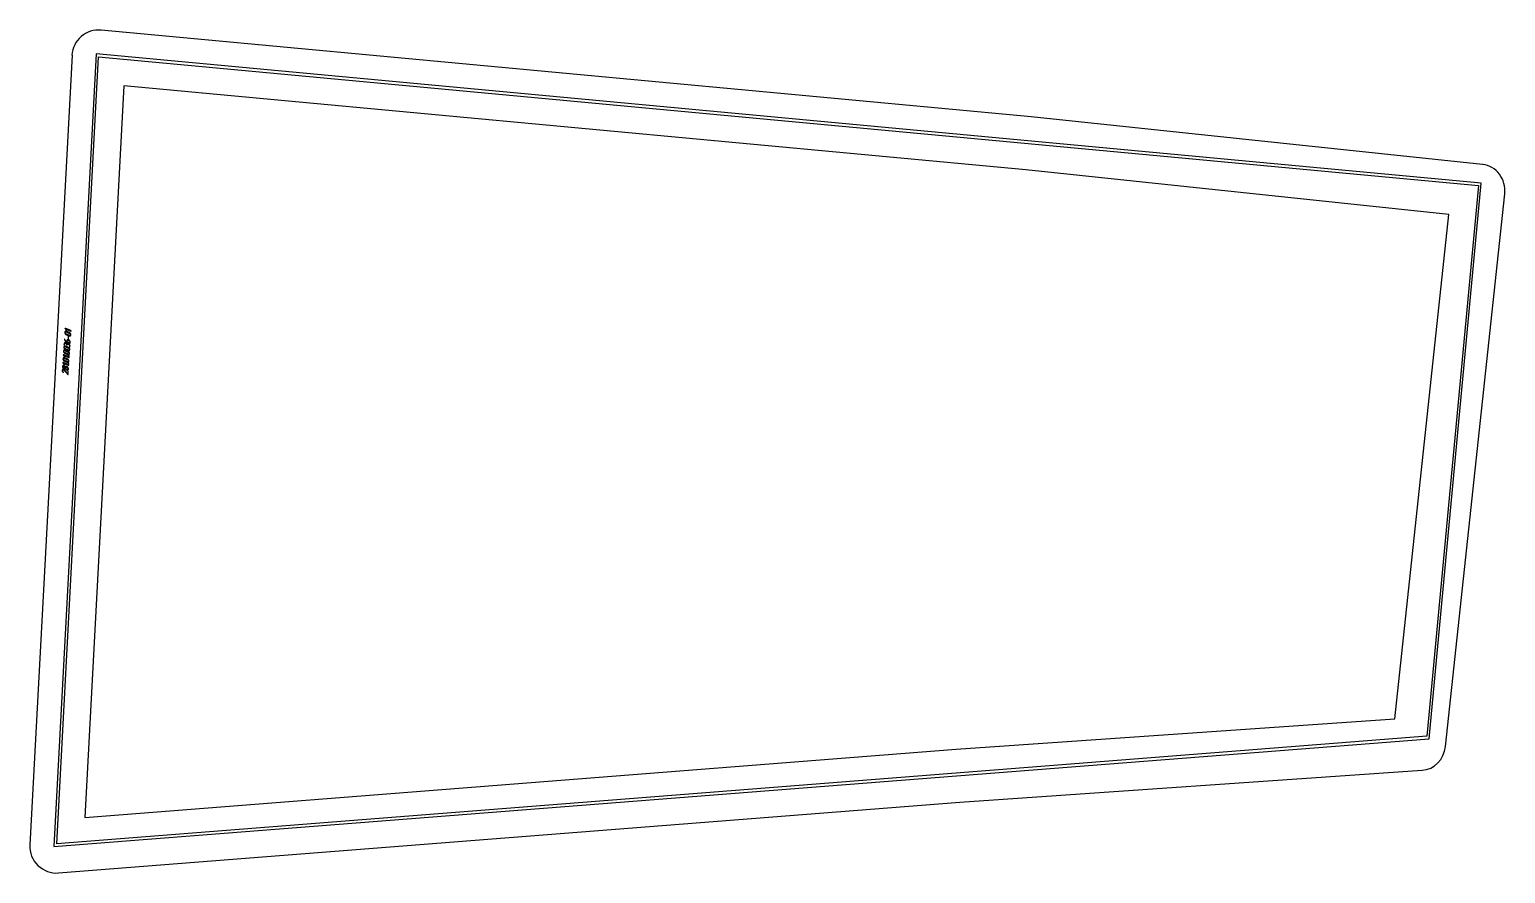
# Model space of a CAD drawing. Header units: millimetres. Extents: x 31 to 1692, y 78 to 1029.
import ezdxf

# ---------------------------------------------------------------- set-up
doc = ezdxf.new("R2010")
doc.units = ezdxf.units.MM
doc.linetypes.add('K5LT_BASIC', pattern=[0])
doc.layers.add('Engraving', color=7, linetype='Continuous')

msp = doc.modelspace()

# ---------------------------------------------------------------- linework, layer by layer
at = {"color": 143, "linetype": 'K5LT_BASIC', "lineweight": 25, "true_color": 0x33acca}
for p, q in [((1158.1, 930.3), (111.6, 1028.1)), ((78.9, 999.8), (31.5, 110.6)), ((137.1, 965.4), (93.2, 141.6)), ((1151.8, 870.7), (137.1, 965.4)), ((1665.9, 876.7), (1158.1, 930.3)), ((1627.9, 820.4), (1151.8, 870.7)), ((1624.2, 221.5), (1690.8, 843.9)), ((1567.2, 252.6), (1627.9, 820.4)), ((1073.6, 218.4), (1567.2, 252.6)), ((93.2, 141.6), (1073.6, 218.4)), ((1077.7, 158.6), (1597.8, 194.6)), ((63.8, 79.1), (1077.7, 158.6))]:
    msp.add_line(p, q, dxfattribs=at)
for centre, major_axis, ratio, start_param, end_param in [((108.8, 998.2), (1.6, 30), 0.999997, 6.243326, 7.853982), ((1662.8, 846.9), (3.2, 29.8), 0.939197, 4.712389, 6.284393), ((1596.2, 224.5), (-3.2, -29.8), 0.938846, 0.170257, 1.570796), ((61.4, 109), (-1.6, -30), 0.999346, 4.712389, 6.414595)]:
    msp.add_ellipse(centre, major_axis=major_axis, ratio=ratio, start_param=start_param, end_param=end_param, dxfattribs=at)
at = {"layer": 'Engraving', "color": 143, "linetype": 'K5LT_BASIC', "lineweight": 25, "true_color": 0x33acca}
for p, q in [((106, 1001.5), (58.4, 108.8)), ((61.6, 112), (108.8, 998.2)), ((1664.3, 855.9), (106, 1001.5)), ((108.8, 998.2), (1661.1, 853.2)), ((1661.1, 853.2), (1603.1, 232.9)), ((1605.9, 230.1), (1664.3, 855.9)), ((1603.1, 232.9), (61.6, 112)), ((58.4, 108.8), (1605.9, 230.1))]:
    msp.add_line(p, q, dxfattribs=at)
for points, knots in [([(76.1, 687.3), (76.7, 687), (77.1, 686.4), (77.5, 685.8), (77.5, 685.2), (77.5, 684.9), (77.4, 684.7), (77.4, 684.1), (76.9, 683.9), (76.5, 683.6), (75.9, 683.8), (74, 684.6), (72.1, 685.4), (71.5, 685.7), (71.1, 686.3), (70.7, 686.9), (70.7, 687.5), (70.8, 687.8), (70.8, 688), (70.8, 688.6), (71.3, 688.9), (71.7, 689.1), (72.3, 688.9), (74.2, 688.1), (76.1, 687.3)], [0, 0, 0, 0.84653, 0.84653, 1.674412, 1.674412, 1.98901, 1.98901, 2.637735, 2.637735, 3.338612, 3.338612, 5.996428, 5.996428, 6.835765, 6.835765, 7.667356, 7.667356, 7.981955, 7.981955, 8.64593, 8.64593, 9.342184, 9.342184, 12, 12, 12]), ([(77.5, 689.7), (77.7, 689.7), (77.7, 689.6), (77.8, 689.5), (77.8, 689.4), (77.8, 689.3), (77.7, 689.2), (77.6, 689.2), (77.5, 689.2), (74.7, 690.4), (71.9, 691.6), (72.3, 690.9), (72.8, 690.1), (72.9, 690), (72.9, 689.9), (72.9, 689.8), (72.8, 689.8), (72.7, 689.7), (72.6, 689.8), (72.6, 689.8), (72.5, 689.9), (71.8, 691), (71.1, 692), (71.1, 692.1), (71.1, 692.2), (71.1, 692.3), (71.1, 692.3), (71.2, 692.4), (71.3, 692.3), (74.4, 691), (77.5, 689.7)], [0, 0, 0, 0.181227, 0.181227, 0.344086, 0.344086, 0.472384, 0.472384, 0.625315, 0.625315, 5.400121, 5.400121, 6.773161, 6.773161, 6.936123, 6.936123, 7.073514, 7.073514, 7.217043, 7.217043, 7.382965, 7.382965, 9.301487, 9.301487, 9.462013, 9.462013, 9.595825, 9.595825, 9.738786, 9.738786, 15, 15, 15]), ([(76.1, 686.8), (74.2, 687.6), (72.3, 688.4), (71.9, 688.5), (71.6, 688.4), (71.3, 688.2), (71.3, 687.8), (71.2, 687.6), (71.2, 687.3), (71.2, 686.9), (71.4, 686.5), (71.7, 686.1), (72.1, 685.9), (74, 685.1), (75.9, 684.3), (76.3, 684.2), (76.6, 684.3), (76.9, 684.5), (77, 684.9), (77, 685.1), (77, 685.4), (77, 685.8), (76.8, 686.2), (76.5, 686.6), (76.1, 686.8)], [0, 0, 0, 3.195031, 3.195031, 3.749786, 3.749786, 4.285024, 4.285024, 4.663004, 4.663004, 5.323114, 5.323114, 6.003071, 6.003071, 9.198102, 9.198102, 9.752122, 9.752122, 10.278303, 10.278303, 10.656283, 10.656283, 11.310089, 11.310089, 12, 12, 12]), ([(75.1, 683.2), (75, 681.7), (74.9, 680.3), (74.9, 680.1), (74.8, 680.1), (74.8, 680.1), (74.7, 680.1), (74.6, 680.1), (74.5, 680.2), (74.4, 680.3), (74.4, 680.5), (74.5, 681.9), (74.6, 683.4), (74.6, 683.5), (74.7, 683.5), (74.8, 683.6), (74.9, 683.5), (75, 683.5), (75.1, 683.4), (75.1, 683.3), (75.1, 683.2)], [0, 0, 0, 3.94587, 3.94587, 4.187269, 4.187269, 4.430698, 4.430698, 4.683506, 4.683506, 5.009891, 5.009891, 8.955762, 8.955762, 9.18095, 9.18095, 9.415522, 9.415522, 9.694981, 9.694981, 10, 10, 10]), ([(74.7, 666.2), (75.3, 666), (75.6, 665.4), (76, 664.7), (76, 664.1), (76, 663.9), (76, 663.6), (75.9, 663.1), (75.5, 662.8), (75, 662.5), (74.4, 662.8), (72.5, 663.6), (70.6, 664.4), (70, 664.6), (69.6, 665.2), (69.2, 665.8), (69.3, 666.4), (69.3, 666.7), (69.3, 666.9), (69.3, 667.5), (69.8, 667.8), (70.2, 668.1), (70.8, 667.8), (72.8, 667), (74.7, 666.2)], [0, 0, 0, 0.84653, 0.84653, 1.674412, 1.674412, 1.98901, 1.98901, 2.637735, 2.637735, 3.338612, 3.338612, 5.996428, 5.996428, 6.835765, 6.835765, 7.667356, 7.667356, 7.981955, 7.981955, 8.64593, 8.64593, 9.342184, 9.342184, 12, 12, 12]), ([(75, 670.6), (75.6, 670.4), (76, 669.8), (76.4, 669.2), (76.3, 668.6), (76.3, 668.3), (76.3, 668.1), (76.2, 667.5), (75.8, 667.2), (75.3, 667), (74.7, 667.2), (72.8, 668), (70.9, 668.8), (70.3, 669.1), (69.9, 669.7), (69.5, 670.3), (69.6, 670.9), (69.6, 671.1), (69.6, 671.4), (69.7, 672), (70.1, 672.2), (70.6, 672.5), (71.2, 672.2), (73.1, 671.4), (75, 670.6)], [0, 0, 0, 0.84653, 0.84653, 1.674412, 1.674412, 1.98901, 1.98901, 2.637735, 2.637735, 3.338612, 3.338612, 5.996428, 5.996428, 6.835765, 6.835765, 7.667356, 7.667356, 7.981955, 7.981955, 8.64593, 8.64593, 9.342184, 9.342184, 12, 12, 12]), ([(74.6, 665.7), (72.7, 666.5), (70.8, 667.3), (70.4, 667.5), (70.1, 667.3), (69.8, 667.1), (69.8, 666.7), (69.8, 666.5), (69.8, 666.2), (69.7, 665.8), (70, 665.4), (70.2, 665), (70.6, 664.9), (72.6, 664.1), (74.5, 663.3), (74.8, 663.1), (75.2, 663.3), (75.5, 663.5), (75.5, 663.8), (75.5, 664.1), (75.5, 664.3), (75.5, 664.7), (75.3, 665.1), (75, 665.5), (74.6, 665.7)], [0, 0, 0, 3.195031, 3.195031, 3.749786, 3.749786, 4.285024, 4.285024, 4.663004, 4.663004, 5.323114, 5.323114, 6.003071, 6.003071, 9.198102, 9.198102, 9.752122, 9.752122, 10.278303, 10.278303, 10.656283, 10.656283, 11.310089, 11.310089, 12, 12, 12]), ([(73, 674.7), (73.2, 675), (73.5, 675.1), (73.9, 675.1), (74.3, 675), (74.8, 674.8), (75.3, 674.6), (75.8, 674.3), (76.2, 673.7), (76.6, 673.1), (76.6, 672.5), (76.5, 671.9), (76.5, 671.3), (76.5, 671.2), (76.4, 671.1), (76.3, 671.1), (76.2, 671.1), (76.2, 671.2), (76.1, 671.3), (76, 671.4), (76, 671.5), (76.1, 672.1), (76.1, 672.7), (76.1, 673.1), (75.9, 673.5), (75.6, 673.9), (75.2, 674.1), (74.7, 674.3), (74.3, 674.5), (73.9, 674.7), (73.6, 674.5), (73.3, 674.3), (73.2, 673.9), (73.2, 673.8), (73.2, 673.7), (73.2, 673.6), (73.1, 673.5), (73.1, 673.5), (73, 673.5), (72.9, 673.5), (72.8, 673.6), (72.7, 673.7), (72.7, 673.9), (72.8, 674.3), (72.5, 674.7), (72.3, 675.1), (71.9, 675.2), (71.6, 675.3), (71.4, 675.4), (71, 675.6), (70.7, 675.5), (70.4, 675.3), (70.4, 674.9), (70.3, 674.4), (70.3, 673.9), (70.3, 673.8), (70.2, 673.7), (70.1, 673.7), (70, 673.7), (70, 673.8), (69.9, 673.9), (69.8, 674), (69.8, 674.1), (69.8, 674.6), (69.9, 675.1), (69.9, 675.7), (70.4, 675.9), (70.8, 676.2), (71.4, 675.9), (71.6, 675.8), (71.9, 675.7), (72, 675.7), (72, 675.7), (72.1, 675.7), (72.1, 675.6), (72.2, 675.6), (72.2, 675.6), (72.4, 675.5), (72.5, 675.3), (72.7, 675.1), (73, 674.7)], [0, 0, 0, 1.104255, 1.104255, 2.411718, 2.411718, 4.12621, 4.12621, 6.3166, 6.3166, 8.443288, 8.443288, 10.47269, 10.47269, 10.770616, 10.770616, 11.071155, 11.071155, 11.383223, 11.383223, 11.785981, 11.785981, 13.814289, 13.814289, 15.23206, 15.23206, 16.692379, 16.692379, 18.405487, 18.405487, 19.596853, 19.596853, 20.747369, 20.747369, 21.152018, 21.152018, 21.449752, 21.449752, 21.75028, 21.75028, 22.062348, 22.062348, 22.464977, 22.464977, 23.881912, 23.881912, 25.343478, 25.343478, 26.201254, 26.201254, 27.39431, 27.39431, 28.546341, 28.546341, 30.173076, 30.173076, 30.471541, 30.471541, 30.772113, 30.772113, 31.084352, 31.084352, 31.487792, 31.487792, 33.114527, 33.114527, 34.836387, 34.836387, 36.635332, 36.635332, 37.493562, 37.493562, 37.776799, 37.776799, 37.948375, 37.948375, 38.141812, 38.141812, 38.713573, 38.713573, 40, 40, 40]), ([(74.9, 670.2), (73, 671), (71.1, 671.8), (70.7, 671.9), (70.4, 671.7), (70.1, 671.6), (70.1, 671.2), (70.1, 670.9), (70.1, 670.7), (70, 670.3), (70.3, 669.9), (70.6, 669.5), (70.9, 669.3), (72.9, 668.5), (74.8, 667.7), (75.2, 667.5), (75.5, 667.7), (75.8, 667.9), (75.8, 668.3), (75.8, 668.5), (75.8, 668.8), (75.9, 669.2), (75.6, 669.6), (75.4, 670), (74.9, 670.2)], [0, 0, 0, 3.195031, 3.195031, 3.749786, 3.749786, 4.285024, 4.285024, 4.663004, 4.663004, 5.323114, 5.323114, 6.003071, 6.003071, 9.198102, 9.198102, 9.752122, 9.752122, 10.278303, 10.278303, 10.656283, 10.656283, 11.310089, 11.310089, 12, 12, 12]), ([(73.2, 676.4), (72.2, 676.8), (71.4, 677.7), (70.5, 678.7), (70.2, 679.8), (70.2, 679.9), (70.2, 679.9), (70.2, 680), (70.3, 680.1), (70.4, 680.1), (70.5, 680.1), (70.5, 680), (70.6, 680), (70.6, 679.9), (70.7, 679.8), (70.7, 679.8), (70.7, 679.7), (70.7, 679.7), (70.7, 679.6), (70.8, 679.5), (70.8, 679.3), (70.9, 679.1), (71.1, 678.9), (71.3, 678.5), (71.7, 678), (72, 677.7), (72.3, 677.4), (72.7, 677.1), (73, 677), (73, 677.7), (73.1, 678.5), (73.1, 679.1), (73.6, 679.4), (74, 679.6), (74.6, 679.4), (75.1, 679.2), (75.6, 678.9), (76.2, 678.7), (76.5, 678.1), (76.9, 677.5), (76.9, 676.9), (76.9, 676.6), (76.9, 676.4), (76.8, 675.8), (76.4, 675.5), (75.9, 675.3), (75.3, 675.5), (74.3, 676), (73.2, 676.4)], [0, 0, 0, 2.498535, 2.498535, 5.262654, 5.262654, 5.387962, 5.387962, 5.576725, 5.576725, 5.781112, 5.781112, 5.940499, 5.940499, 6.158498, 6.158498, 6.283057, 6.283057, 6.434193, 6.434193, 6.733874, 6.733874, 7.321579, 7.321579, 8.512019, 8.512019, 9.468177, 9.468177, 10.343967, 10.343967, 11.993133, 11.993133, 13.166693, 13.166693, 14.388368, 14.388368, 15.553456, 15.553456, 17.042006, 17.042006, 18.487496, 18.487496, 19.039247, 19.039247, 20.17708, 20.17708, 21.406557, 21.406557, 24, 24, 24]), ([(73.4, 676.8), (74.4, 676.4), (75.4, 676), (75.7, 675.9), (76, 676), (76.3, 676.2), (76.4, 676.6), (76.4, 676.8), (76.4, 677.1), (76.4, 677.5), (76.2, 677.9), (75.9, 678.3), (75.5, 678.5), (75, 678.7), (74.6, 678.9), (74.2, 679), (73.9, 678.9), (73.6, 678.7), (73.5, 678.3), (73.5, 677.5), (73.4, 676.8)], [0, 0, 0, 2.151504, 2.151504, 2.897735, 2.897735, 3.606858, 3.606858, 4.116332, 4.116332, 5.006598, 5.006598, 5.923581, 5.923581, 6.999299, 6.999299, 7.747565, 7.747565, 8.47162, 8.47162, 10, 10, 10]), ([(73.5, 648.8), (74.1, 648.6), (74.4, 648), (74.8, 647.4), (74.8, 646.8), (74.8, 646.5), (74.8, 646.3), (74.7, 645.7), (74.3, 645.4), (73.8, 645.2), (73.2, 645.4), (72.7, 645.6), (72.3, 645.8), (71.9, 646), (71.6, 646.3), (71.3, 646.7), (71, 647.1), (70.8, 647), (70.5, 646.9), (70.2, 646.9), (69.9, 647.1), (69.6, 647.2), (69.4, 647.3), (68.8, 647.5), (68.4, 648.1), (68.2, 648.4), (68.1, 648.7), (68.1, 648.9), (68.1, 649), (68.1, 649.1), (68.1, 649.2), (68.1, 649.2), (68.1, 649.3), (68.1, 649.9), (68.6, 650.2), (68.8, 650.3), (69, 650.3), (69.2, 650.3), (69.3, 650.3), (69.4, 650.3), (69.5, 650.3), (69.5, 650.2), (69.6, 650.2), (69.9, 650.1), (70.1, 650), (70.4, 649.8), (70.7, 649.6), (71, 649.3), (71.2, 649), (71.4, 649.2), (71.7, 649.3), (72.1, 649.4), (72.5, 649.2), (73, 649), (73.5, 648.8)], [0, 0, 0, 1.873814, 1.873814, 3.692994, 3.692994, 4.387327, 4.387327, 5.819104, 5.819104, 7.365513, 7.365513, 8.831495, 8.831495, 10.043727, 10.043727, 11.431111, 11.431111, 12.221186, 12.221186, 13.148532, 13.148532, 13.899411, 13.899411, 15.762142, 15.762142, 16.707464, 16.707464, 17.124198, 17.124198, 17.360756, 17.360756, 17.575908, 17.575908, 19.054024, 19.054024, 19.769473, 19.769473, 20.13807, 20.13807, 20.363902, 20.363902, 20.591276, 20.591276, 21.339308, 21.339308, 22.371584, 22.371584, 23.468662, 23.468662, 24.414735, 24.414735, 25.533278, 25.533278, 27, 27, 27]), ([(74.9, 651.3), (75, 651.2), (75, 651.2), (75.1, 651.1), (75.1, 651), (75.1, 650.9), (75, 650.8), (75, 650.8), (74.8, 650.8), (72, 652), (69.2, 653.2), (69.7, 652.4), (70.1, 651.7), (70.2, 651.6), (70.2, 651.5), (70.2, 651.4), (70.1, 651.4), (70, 651.3), (69.9, 651.4), (69.9, 651.4), (69.8, 651.5), (69.1, 652.5), (68.4, 653.6), (68.4, 653.7), (68.4, 653.8), (68.4, 653.9), (68.5, 653.9), (68.5, 653.9), (68.6, 653.9), (71.8, 652.6), (74.9, 651.3)], [0, 0, 0, 0.181227, 0.181227, 0.344086, 0.344086, 0.472384, 0.472384, 0.625315, 0.625315, 5.400121, 5.400121, 6.773161, 6.773161, 6.936123, 6.936123, 7.073514, 7.073514, 7.217043, 7.217043, 7.382965, 7.382965, 9.301487, 9.301487, 9.462013, 9.462013, 9.595825, 9.595825, 9.738786, 9.738786, 15, 15, 15]), ([(70.1, 649.5), (69.8, 649.6), (69.6, 649.7), (69.2, 649.9), (68.9, 649.7), (68.6, 649.5), (68.6, 649.1), (68.5, 648.7), (68.8, 648.3), (69, 647.9), (69.4, 647.7), (69.7, 647.6), (69.9, 647.5), (70.3, 647.4), (70.6, 647.5), (70.9, 647.7), (70.9, 648.1), (71, 648.5), (70.7, 648.9), (70.5, 649.3), (70.1, 649.5)], [0, 0, 0, 0.719416, 0.719416, 1.698271, 1.698271, 2.634957, 2.634957, 3.797515, 3.797515, 5.000569, 5.000569, 5.719985, 5.719985, 6.69884, 6.69884, 7.635527, 7.635527, 8.788841, 8.788841, 10, 10, 10]), ([(74.1, 657.5), (74.7, 657.3), (75, 656.7), (75.4, 656.1), (75.4, 655.4), (75.4, 655.2), (75.4, 655), (75.3, 654.4), (74.9, 654.1), (74.4, 653.8), (73.8, 654.1), (71.9, 654.9), (70, 655.7), (69.4, 655.9), (69, 656.5), (68.6, 657.1), (68.7, 657.8), (68.7, 658), (68.7, 658.3), (68.7, 658.9), (69.2, 659.1), (69.6, 659.4), (70.2, 659.1), (72.2, 658.3), (74.1, 657.5)], [0, 0, 0, 0.84653, 0.84653, 1.674412, 1.674412, 1.98901, 1.98901, 2.637735, 2.637735, 3.338612, 3.338612, 5.996428, 5.996428, 6.835765, 6.835765, 7.667356, 7.667356, 7.981955, 7.981955, 8.64593, 8.64593, 9.342184, 9.342184, 12, 12, 12]), ([(75.5, 660), (75.6, 659.9), (75.6, 659.8), (75.7, 659.7), (75.7, 659.6), (75.7, 659.6), (75.6, 659.5), (75.6, 659.4), (75.4, 659.5), (72.6, 660.7), (69.8, 661.9), (70.3, 661.1), (70.7, 660.4), (70.8, 660.3), (70.8, 660.2), (70.8, 660.1), (70.7, 660), (70.6, 660), (70.5, 660), (70.5, 660.1), (70.4, 660.2), (69.7, 661.2), (69.1, 662.2), (69, 662.3), (69, 662.4), (69, 662.5), (69.1, 662.6), (69.1, 662.6), (69.2, 662.6), (72.4, 661.3), (75.5, 660)], [0, 0, 0, 0.181227, 0.181227, 0.344086, 0.344086, 0.472384, 0.472384, 0.625315, 0.625315, 5.400121, 5.400121, 6.773161, 6.773161, 6.936123, 6.936123, 7.073514, 7.073514, 7.217043, 7.217043, 7.382965, 7.382965, 9.301487, 9.301487, 9.462013, 9.462013, 9.595825, 9.595825, 9.738786, 9.738786, 15, 15, 15]), ([(74, 657), (72.1, 657.8), (70.2, 658.6), (69.8, 658.8), (69.5, 658.6), (69.2, 658.5), (69.2, 658.1), (69.2, 657.8), (69.1, 657.6), (69.1, 657.2), (69.4, 656.8), (69.6, 656.4), (70, 656.2), (71.9, 655.4), (73.9, 654.6), (74.2, 654.4), (74.5, 654.6), (74.9, 654.8), (74.9, 655.2), (74.9, 655.4), (74.9, 655.6), (74.9, 656), (74.7, 656.5), (74.4, 656.9), (74, 657)], [0, 0, 0, 3.195031, 3.195031, 3.749786, 3.749786, 4.285024, 4.285024, 4.663004, 4.663004, 5.323114, 5.323114, 6.003071, 6.003071, 9.198102, 9.198102, 9.752122, 9.752122, 10.278303, 10.278303, 10.656283, 10.656283, 11.310089, 11.310089, 12, 12, 12]), ([(73.4, 648.3), (72.9, 648.5), (72.5, 648.7), (72.1, 648.9), (71.8, 648.7), (71.5, 648.6), (71.4, 648.2), (71.4, 647.9), (71.4, 647.7), (71.4, 647.3), (71.6, 646.9), (71.9, 646.5), (72.3, 646.3), (72.8, 646.1), (73.3, 645.9), (73.6, 645.7), (73.9, 645.9), (74.2, 646.1), (74.3, 646.5), (74.3, 646.7), (74.3, 647), (74.3, 647.4), (74.1, 647.8), (73.8, 648.2), (73.4, 648.3)], [0, 0, 0, 1.329308, 1.329308, 2.25397, 2.25397, 3.148715, 3.148715, 3.778292, 3.778292, 4.877533, 4.877533, 6.009385, 6.009385, 7.338693, 7.338693, 8.26084, 8.26084, 9.137132, 9.137132, 9.76671, 9.76671, 10.866847, 10.866847, 12, 12, 12]), ([(74.5, 652.6), (74.5, 652.8), (74.6, 652.8), (74.7, 652.9), (74.8, 652.8), (75, 652.8), (75.1, 652.6), (75.2, 652.5), (75.2, 652.3), (75.2, 652.1), (75.1, 652.1), (74.9, 652), (74.8, 652.1), (74.7, 652.1), (74.6, 652.3), (74.4, 652.4), (74.5, 652.6)], [0, 0, 0, 0.855783, 0.855783, 1.745689, 1.745689, 2.806052, 2.806052, 3.964974, 3.964974, 4.876874, 4.876874, 5.801584, 5.801584, 6.767907, 6.767907, 8, 8, 8]), ([(75.1, 661.3), (75.1, 661.4), (75.2, 661.5), (75.3, 661.6), (75.4, 661.5), (75.6, 661.5), (75.7, 661.3), (75.8, 661.2), (75.8, 661), (75.8, 660.8), (75.7, 660.8), (75.5, 660.7), (75.4, 660.8), (75.3, 660.8), (75.2, 661), (75.1, 661.1), (75.1, 661.3)], [0, 0, 0, 0.855783, 0.855783, 1.745689, 1.745689, 2.806052, 2.806052, 3.964974, 3.964974, 4.876874, 4.876874, 5.801584, 5.801584, 6.767907, 6.767907, 8, 8, 8]), ([(74.6, 643.5), (74.5, 642.1), (74.4, 640.6), (74.4, 640.5), (74.3, 640.5), (74.2, 640.4), (74.1, 640.5), (74, 640.5), (74, 640.6), (72.1, 642.7), (70.2, 644.9), (70.1, 645), (70, 645.1), (69.9, 645.2), (69.8, 645.2), (69.7, 645.4), (69.5, 645.5), (69, 645.7), (68.6, 645.4), (68.5, 645.3), (68.4, 645.1), (68.3, 644.9), (68.2, 644.6), (68.2, 644.3), (68.4, 643.9), (68.6, 643.6), (69, 643.2), (69.1, 643.1), (69.1, 643.1), (69.1, 643), (69.1, 642.9), (69.1, 642.8), (69.1, 642.8), (69, 642.7), (68.9, 642.8), (68.8, 642.8), (68.8, 642.8), (68.2, 643.3), (68, 643.8), (67.7, 644.3), (67.8, 644.8), (67.8, 645.5), (68.3, 645.9), (68.8, 646.2), (69.5, 646), (69.8, 645.9), (70, 645.7), (70.2, 645.5), (70.5, 645.2), (72.2, 643.2), (73.9, 641.3), (74, 642.5), (74.1, 643.7), (74.1, 643.8), (74.2, 643.9), (74.3, 643.9), (74.3, 643.9), (74.4, 643.9), (74.5, 643.8), (74.6, 643.7), (74.6, 643.5)], [0, 0, 0, 3.046949, 3.046949, 3.225279, 3.225279, 3.42412, 3.42412, 3.570112, 3.570112, 9.560662, 9.560662, 9.825208, 9.825208, 10.050144, 10.050144, 10.473163, 10.473163, 11.396089, 11.396089, 11.832536, 11.832536, 12.317053, 12.317053, 13.071961, 13.071961, 14.063937, 14.063937, 14.242551, 14.242551, 14.407801, 14.407801, 14.590621, 14.590621, 14.780895, 14.780895, 14.883768, 14.883768, 16.25186, 16.25186, 17.328375, 17.328375, 18.61203, 18.61203, 19.93752, 19.93752, 20.484706, 20.484706, 21.197614, 21.197614, 26.622866, 26.622866, 29.190881, 29.190881, 29.365374, 29.365374, 29.547108, 29.547108, 29.76366, 29.76366, 30, 30, 30])]:
    msp.add_open_spline(points, degree=2, knots=knots, dxfattribs=at)

doc.saveas('drawing.dxf')
